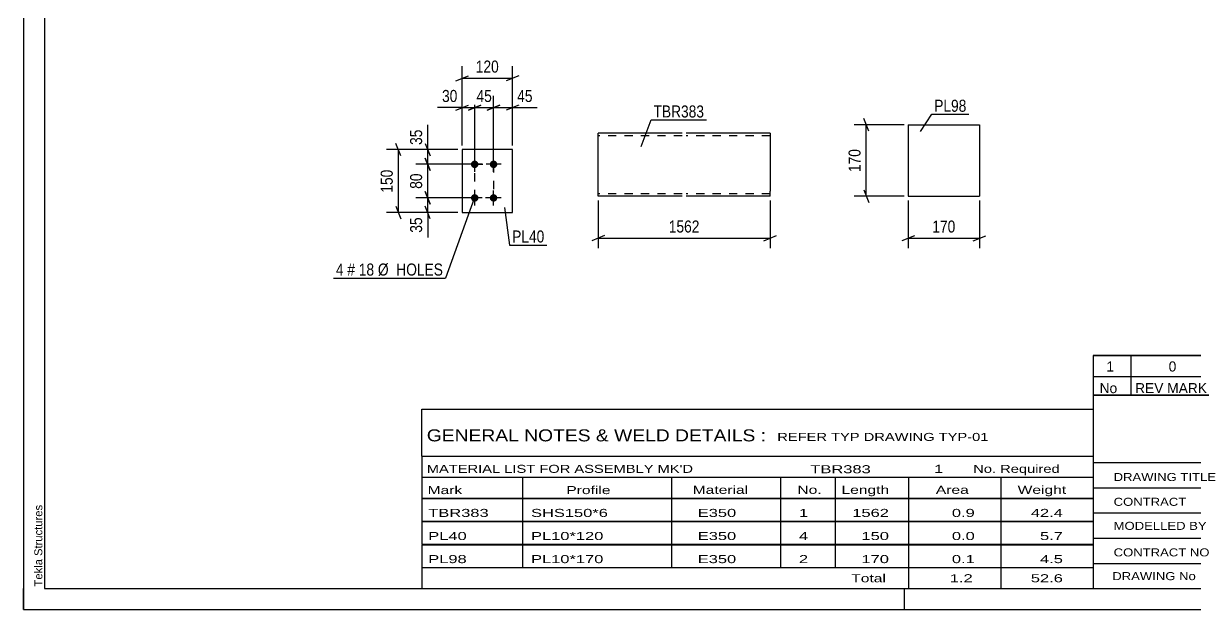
# Model space of a CAD drawing. Header units: millimetres. Extents: x 0 to 420, y 0 to 297.
# Drawn here: x 0 to 279.4, y 0 to 139.6 of the extents above; entities that cross this region are included whole.
import ezdxf

# ---------------------------------------------------------------- set-up
doc = ezdxf.new("R2010")
doc.units = ezdxf.units.MM
doc.linetypes.add('DXK_LINE_DOT2', pattern=[3.9198, 1.9599, -1.9599])
doc.styles.add('Arial', font='ARIAL.TTF', dxfattribs={"height": 0.2})
doc.styles.add('Arial Narrow', font='ARIALN.TTF', dxfattribs={"height": 0.2})

# ---------------------------------------------------------------- blocks, each defined once
blk = doc.blocks.new('Unknown-580569958-1163')
at = {"color": 5, "linetype": 'Continuous'}
for p, q in [((0, 297), (0, 0)), ((5, 292), (5, 5)), ((0, 0), (0, 5)), ((5, 5), (415, 5)), ((210, 0), (210, 5)), ((0, 0), (420, 0))]:
    blk.add_line(p, q, dxfattribs=at)
at = {"color": 174, "linetype": 'Continuous', "style": 'Arial'}
blk.add_text('Tekla Structures', height=1.9102, rotation=90, dxfattribs=at).set_placement((4.5, 5.5))
blk = doc.blocks.new('Bolt-580569958-1445 - 1411')
at = {"linetype": 'Continuous'}
for points in [[(107.57, 105.15, -1), (107.57, 106.95, -1)], [(112.07, 105.15, -1), (112.07, 106.95, -1)], [(107.57, 97.15, -1), (107.57, 98.95, -1)], [(112.07, 97.15, -1), (112.07, 98.95, -1)]]:
    blk.add_hatch(color=1, dxfattribs=at).paths.add_polyline_path(points)
at = {"color": 1, "linetype": 'Continuous'}
for p, q in [((107.57, 104.25), (107.57, 107.85)), ((112.07, 104.25), (112.07, 107.85)), ((109.37, 106.05), (105.77, 106.05)), ((113.87, 106.05), (110.27, 106.05)), ((109.37, 98.05), (105.77, 98.05)), ((107.57, 96.25), (107.57, 99.85)), ((113.87, 98.05), (110.27, 98.05)), ((112.07, 96.25), (112.07, 99.85))]:
    blk.add_line(p, q, dxfattribs=at)
blk = doc.blocks.new('Part-580569958-1460 - 1411')
at = {"color": 2, "linetype": 'Continuous'}
for p, q in [((116.57, 109.55), (104.57, 109.55)), ((104.57, 109.55), (104.57, 94.55)), ((116.57, 94.55), (116.57, 109.55)), ((104.57, 94.55), (116.57, 94.55))]:
    blk.add_line(p, q, dxfattribs=at)
blk = doc.blocks.new('Part-580569958-1391 - 1375')
at = {"color": 2, "linetype": 'Continuous'}
for p, q in [((210.91, 115.45), (210.91, 98.45)), ((210.91, 115.45), (227.91, 115.45)), ((227.91, 115.45), (227.91, 98.45)), ((210.91, 98.45), (227.91, 98.45))]:
    blk.add_line(p, q, dxfattribs=at)
blk = doc.blocks.new('Part-580569958-1273 - 1255')
at = {"color": 2, "linetype": 'Continuous'}
for p, q in [((157, 113.46), (137, 113.46)), ((137, 98.55), (137, 113.46)), ((178, 113.46), (158, 113.46)), ((178, 113.46), (178, 99.66)), ((137, 98.46), (137, 98.55)), ((157, 98.46), (137, 98.46)), ((178, 98.46), (158, 98.46)), ((178, 98.46), (178, 99.66))]:
    blk.add_line(p, q, dxfattribs=at)
at = {"color": 7, "linetype": 'DXK_LINE_DOT2'}
for p, q in [((157, 112.86), (137, 112.86)), ((178, 112.86), (158, 112.86)), ((178, 112.86), (178, 112.81)), ((178, 112.81), (178, 112.86)), ((178, 112.72), (178, 112.81)), ((178, 112.81), (178, 112.72)), ((137, 99.06), (137, 99.1)), ((157, 99.06), (137, 99.06)), ((178, 99.06), (158, 99.06)), ((178, 99.1), (178, 99.43)), ((178, 99.06), (178, 99.1))]:
    blk.add_line(p, q, dxfattribs=at)
blk = doc.blocks.new('Rectangle-580569958-1569 - 1411')
at = {"color": 1, "linetype": 'DXK_LINE_DOT2'}
blk.add_lwpolyline([(107.57, 106.05), (112.07, 106.05), (112.07, 98.05), (107.57, 98.05), (107.57, 106.05)], close=True, dxfattribs=at)
blk = doc.blocks.new('StraightDimension-580569958-1485 - 1411')
at = {"color": 7, "linetype": 'Continuous'}
for p, q in [((106.57, 98.05), (93.53, 98.05)), ((95.78, 99.55), (96.98, 96.55)), ((96.38, 94.55), (96.38, 98.05)), ((96.98, 93.05), (95.78, 96.05)), ((103.57, 94.55), (93.53, 94.55))]:
    blk.add_line(p, q, dxfattribs=at)
at = {"color": 0}
blk.add_wipeout([(95.63, 94.02), (91.43, 94.02), (91.43, 89.16), (95.63, 89.16)], dxfattribs=at)
at = {"color": 7, "linetype": 'Continuous'}
blk.add_line((96.38, 94.55), (96.38, 88.64), dxfattribs=at)
blk.add_line((96.38, 94.55), (96.38, 88.64), dxfattribs=at)
at = {"color": 3, "style": 'Arial Narrow'}
blk.add_text('35', height=2.863, rotation=90.0002, dxfattribs=at).set_placement((95.03, 89.76))
blk = doc.blocks.new('StraightDimension-580569958-1462 - 1411')
at = {"color": 7, "linetype": 'Continuous'}
for p, q in [((103.57, 109.55), (93.53, 109.55)), ((95.78, 111.05), (96.98, 108.05)), ((96.38, 106.05), (96.38, 109.55)), ((96.98, 104.55), (95.78, 107.55)), ((106.57, 106.05), (93.53, 106.05))]:
    blk.add_line(p, q, dxfattribs=at)
at = {"color": 0}
blk.add_wipeout([(95.63, 114.93), (91.43, 114.93), (91.43, 110.07), (95.63, 110.07)], dxfattribs=at)
at = {"color": 7, "linetype": 'Continuous'}
blk.add_line((96.38, 109.55), (96.38, 115.45), dxfattribs=at)
blk.add_line((96.38, 109.55), (96.38, 115.45), dxfattribs=at)
at = {"color": 3, "style": 'Arial Narrow'}
blk.add_text('35', height=2.863, rotation=90.0002, dxfattribs=at).set_placement((95.03, 110.67))
blk = doc.blocks.new('StraightDimension-580569958-1475 - 1411')
at = {"color": 7, "linetype": 'Continuous'}
for p, q in [((95.78, 107.55), (96.98, 104.55)), ((106.57, 106.05), (93.53, 106.05)), ((96.38, 98.05), (96.38, 106.05)), ((106.57, 98.05), (93.53, 98.05)), ((96.98, 96.55), (95.78, 99.55))]:
    blk.add_line(p, q, dxfattribs=at)
at = {"color": 0}
blk.add_wipeout([(95.63, 104.47), (91.43, 104.47), (91.43, 99.62), (95.63, 99.62)], dxfattribs=at)
at = {"color": 3, "style": 'Arial Narrow'}
blk.add_text('80', height=2.863, rotation=90.0002, dxfattribs=at).set_placement((95.03, 100.22))
blk = doc.blocks.new('StraightDimension-580569958-1499 - 1411')
at = {"color": 7, "linetype": 'Continuous'}
for p, q in [((103.57, 109.55), (86.53, 109.55)), ((89.98, 108.05), (88.78, 111.05)), ((89.38, 94.55), (89.38, 109.55)), ((88.78, 96.05), (89.98, 93.05)), ((103.57, 94.55), (86.53, 94.55))]:
    blk.add_line(p, q, dxfattribs=at)
at = {"color": 0}
blk.add_wipeout([(88.63, 105.39), (84.43, 105.39), (84.43, 98.7), (88.63, 98.7)], dxfattribs=at)
at = {"color": 3, "style": 'Arial Narrow'}
blk.add_text('150', height=2.863, rotation=90.0002, dxfattribs=at).set_placement((88.03, 99.3))
blk = doc.blocks.new('StraightDimension-580569958-1516 - 1411')
at = {"color": 7, "linetype": 'Continuous'}
for p, q in [((104.57, 110.55), (104.57, 122.4)), ((107.57, 107.05), (107.57, 122.4)), ((103.07, 118.95), (106.07, 120.15)), ((104.57, 119.55), (107.57, 119.55)), ((109.07, 120.15), (106.07, 118.95))]:
    blk.add_line(p, q, dxfattribs=at)
at = {"color": 0}
blk.add_wipeout([(104.05, 120.3), (104.05, 124.5), (99.19, 124.5), (99.19, 120.3)], dxfattribs=at)
at = {"color": 7, "linetype": 'Continuous'}
blk.add_line((104.57, 119.55), (98.67, 119.55), dxfattribs=at)
blk.add_line((104.57, 119.55), (98.67, 119.55), dxfattribs=at)
at = {"color": 3, "style": 'Arial Narrow'}
blk.add_text('30', height=2.863, dxfattribs=at).set_placement((99.79, 120.9))
blk = doc.blocks.new('StraightDimension-580569958-1529 - 1411')
at = {"color": 7, "linetype": 'Continuous'}
for p, q in [((107.57, 107.05), (107.57, 122.4)), ((112.07, 107.05), (112.07, 122.4)), ((106.07, 118.95), (109.07, 120.15)), ((107.57, 119.55), (112.07, 119.55)), ((113.57, 120.15), (110.57, 118.95))]:
    blk.add_line(p, q, dxfattribs=at)
at = {"color": 0}
blk.add_wipeout([(112.25, 120.3), (112.25, 124.5), (107.4, 124.5), (107.4, 120.3)], dxfattribs=at)
at = {"color": 3, "style": 'Arial Narrow'}
blk.add_text('45', height=2.863, dxfattribs=at).set_placement((108, 120.9))
blk = doc.blocks.new('StraightDimension-580569958-1539 - 1411')
at = {"color": 7, "linetype": 'Continuous'}
for p, q in [((112.07, 107.05), (112.07, 122.4)), ((116.57, 110.55), (116.57, 122.4)), ((110.57, 118.95), (113.57, 120.15)), ((112.07, 119.55), (116.57, 119.55)), ((118.07, 120.15), (115.07, 118.95))]:
    blk.add_line(p, q, dxfattribs=at)
at = {"color": 0}
blk.add_wipeout([(121.96, 120.3), (121.96, 124.5), (117.1, 124.5), (117.1, 120.3)], dxfattribs=at)
at = {"color": 7, "linetype": 'Continuous'}
blk.add_line((116.57, 119.55), (122.48, 119.55), dxfattribs=at)
blk.add_line((116.57, 119.55), (122.48, 119.55), dxfattribs=at)
at = {"color": 3, "style": 'Arial Narrow'}
blk.add_text('45', height=2.863, dxfattribs=at).set_placement((117.7, 120.9))
blk = doc.blocks.new('StraightDimension-580569958-1553 - 1411')
at = {"color": 7, "linetype": 'Continuous'}
for p, q in [((104.57, 110.55), (104.57, 129.4)), ((116.57, 110.55), (116.57, 129.4)), ((103.07, 125.95), (106.07, 127.15)), ((104.57, 126.55), (116.57, 126.55)), ((118.07, 127.15), (115.07, 125.95))]:
    blk.add_line(p, q, dxfattribs=at)
at = {"color": 0}
blk.add_wipeout([(113.92, 127.3), (113.92, 131.5), (107.23, 131.5), (107.23, 127.3)], dxfattribs=at)
at = {"color": 3, "style": 'Arial Narrow'}
blk.add_text('120', height=2.863, dxfattribs=at).set_placement((107.83, 127.9))
blk = doc.blocks.new('StraightDimension-580569958-1393 - 1375')
at = {"color": 7, "linetype": 'Continuous'}
for p, q in [((210.91, 97.45), (210.91, 86.05)), ((227.91, 97.45), (227.91, 86.05)), ((212.41, 89.05), (209.41, 87.85)), ((210.91, 88.45), (227.91, 88.45)), ((226.41, 87.85), (229.41, 89.05))]:
    blk.add_line(p, q, dxfattribs=at)
at = {"color": 0}
blk.add_wipeout([(222.75, 89.2), (222.75, 93.4), (216.06, 93.4), (216.06, 89.2)], dxfattribs=at)
at = {"color": 3, "style": 'Arial Narrow'}
blk.add_text('170', height=2.863, dxfattribs=at).set_placement((216.66, 89.8))
blk = doc.blocks.new('StraightDimension-580569958-1398 - 1375')
at = {"color": 7, "linetype": 'Continuous'}
for p, q in [((209.91, 115.45), (198.06, 115.45)), ((201.51, 113.95), (200.31, 116.95)), ((200.91, 98.45), (200.91, 115.45)), ((209.91, 98.45), (198.06, 98.45)), ((200.31, 99.95), (201.51, 96.95))]:
    blk.add_line(p, q, dxfattribs=at)
at = {"color": 0}
blk.add_wipeout([(200.16, 110.29), (195.96, 110.29), (195.96, 103.6), (200.16, 103.6)], dxfattribs=at)
at = {"color": 3, "style": 'Arial Narrow'}
blk.add_text('170', height=2.863, rotation=90.0002, dxfattribs=at).set_placement((199.56, 104.2))
blk = doc.blocks.new('StraightDimension-580569958-1354 - 1255')
at = {"color": 7, "linetype": 'Continuous'}
for p, q in [((137, 97.46), (137, 86.06)), ((178, 97.46), (178, 86.06)), ((138.5, 89.06), (135.5, 87.86)), ((137, 88.46), (178, 88.46)), ((176.5, 87.86), (179.5, 89.06))]:
    blk.add_line(p, q, dxfattribs=at)
at = {"color": 0}
blk.add_wipeout([(161.75, 89.21), (161.75, 93.41), (153.24, 93.41), (153.24, 89.21)], dxfattribs=at)
at = {"color": 3, "style": 'Arial Narrow'}
blk.add_text('1562', height=2.863, dxfattribs=at).set_placement((153.84, 89.81))
blk = doc.blocks.new('Unknown-580569958-4330')
at = {"color": 7, "linetype": 'Continuous'}
for p, q in [((255, 51.05), (255, 5)), ((255, 51.05), (415, 51.05)), ((415, 51), (415, 5)), ((255, 35), (415, 35)), ((295.14, 35), (295.14, 5)), ((255, 29), (415, 29)), ((397, 5.05), (397, 29.05)), ((255, 23), (415, 23)), ((339.14, 23), (339.14, 5)), ((255, 17), (415, 17)), ((255, 11), (397, 11)), ((255, 5), (415, 5))]:
    blk.add_line(p, q, dxfattribs=at)
at = {"color": 7, "style": 'Arial Narrow'}
for s, height, width, p in [('DRAWING TITLE', 1.9089, 1.425378, (259.88, 30.61)), ('TC-BRACE', 1.909, 1.425378, (296.81, 30.59)), ('CONTRACT', 1.909, 1.425378, (259.88, 24.71)), ('TERMINAL BUILDING', 1.9089, 1.425378, (297.06, 25.07)), ('MODELLED BY', 1.9089, 1.425378, (259.88, 18.98)), ('GSK', 1.909, 1.425378, (296.88, 19.04)), ('ISSUED', 1.909, 1.425378, (339.94, 18.64)), ('17.03.2026', 1.909, 1.425378, (356.69, 18.52)), ('CONTRACT NO', 1.9089, 1.425378, (259.88, 12.66)), ('AN-C-1376', 1.909, 1.425378, (297.23, 12.78)), ('SCALE', 1.909, 1.425378, (339.94, 12.65)), ('A1', 6.204, 1.25, (401.24, 7.2)), ('DRAWING No', 1.909, 1.425378, (259.56, 7)), ('[TBR.383]', 1.909, 1.425378, (297.46, 6.99)), ('1', 3.34, 1.5, (376.91, 5.68)), ('REVISION No.', 1.9089, 1.425378, (339.94, 5.77))]:
    blk.add_text(s, height=height, dxfattribs=dict(at, width=width)).set_placement(p)
at = {"color": 7, "linetype": 'Continuous', "style": 'Arial Narrow'}
for s, height, width, p in [('PH #', 2.1, 1.42538, (402.4, 24.55)), ('101', 2.1, 1.42538, (403.41, 18.55)), ('NTS', 1.909, 1.425378, (357, 13.05))]:
    blk.add_text(s, height=height, dxfattribs=dict(at, width=width)).set_placement(p)
blk = doc.blocks.new('Unknown-580569958-4331')
at = {"color": 7, "linetype": 'Continuous'}
for p, q in [((255, 60.55), (415, 60.55)), ((415, 60.55), (255, 60.55)), ((255, 60.55), (255, 55.55)), ((264, 60.55), (264, 55.55)), ((288, 60.55), (288, 55.55)), ((385, 60.55), (385, 55.55)), ((415, 60.55), (415, 55.55)), ((255, 55.55), (415, 55.55)), ((255, 55.55), (255, 51.05)), ((255, 55.55), (415, 55.55)), ((264, 55.55), (264, 51.05)), ((288, 55.55), (288, 51.05)), ((385, 55.55), (385, 51.05)), ((415, 55.55), (415, 51.05)), ((415, 51.05), (255, 51.05))]:
    blk.add_line(p, q, dxfattribs=at)
at = {"color": 7, "linetype": 'Continuous', "style": 'Arial Narrow'}
for s, height, width, p in [('1', 2.39, 1.196471, (258.16, 56.7)), ('0', 2.39, 1.196471, (273, 56.7)), ('ISSUED FOR CONSTRUCTION', 2.3861, 1.196471, (290, 56.7)), ('17.03.2026', 2.386, 1.196471, (391, 56.7)), ('No', 2.386, 1.2, (256.54, 51.55)), ('REV MARK', 2.386, 1.2, (265, 51.55)), ('REVISION DESCRIPTION', 2.3861, 1.2, (290, 51.55)), ('REV. DATE', 2.386, 1.2, (390.28, 51.55))]:
    blk.add_text(s, height=height, dxfattribs=dict(at, width=width)).set_placement(p)
blk = doc.blocks.new('Unknown-580569958-4332')
at = {"color": 7, "linetype": 'Continuous'}
for p, q in [((95, 47.75), (255, 47.75)), ((95, 36.5), (95, 47.75)), ((255, 47.75), (255, 36.5)), ((95, 36.5), (255, 36.5)), ((95, 36.5), (95, 31.5)), ((255, 36.5), (255, 31.5)), ((95, 31.5), (255, 31.5)), ((95, 31.5), (95, 26.5)), ((119, 31.5), (119, 26.5)), ((154.5, 31.5), (154.5, 26.5)), ((180.5, 31.5), (180.5, 26.5)), ((193.5, 31.5), (193.5, 26.5)), ((211, 31.5), (211, 26.5)), ((233, 31.5), (233, 26.5)), ((255, 31.5), (255, 26.5)), ((95, 26.5), (255, 26.5)), ((95, 26.45), (95, 21.05)), ((95, 26.45), (255, 26.45)), ((119, 26.5), (119, 21)), ((154.5, 26.5), (154.5, 21)), ((180.5, 26.5), (180.5, 21)), ((193.5, 26.5), (193.5, 21)), ((211, 26.5), (211, 21)), ((233, 26.5), (233, 21)), ((255, 26.45), (255, 21.05)), ((95, 21.05), (255, 21.05)), ((95, 20.95), (95, 15.55)), ((95, 20.95), (255, 20.95)), ((119, 21), (119, 15.5)), ((154.5, 21), (154.5, 15.5)), ((180.5, 21), (180.5, 15.5)), ((193.5, 21), (193.5, 15.5)), ((211, 21), (211, 15.5)), ((233, 21), (233, 15.5)), ((255, 20.95), (255, 15.55)), ((95, 15.55), (255, 15.55)), ((95, 15.45), (95, 10.05)), ((95, 15.45), (255, 15.45)), ((119, 15.5), (119, 10)), ((154.5, 15.5), (154.5, 10)), ((180.5, 15.5), (180.5, 10)), ((193.5, 15.5), (193.5, 10)), ((211, 15.5), (211, 10)), ((233, 15.5), (233, 10)), ((255, 15.45), (255, 10.05)), ((95, 10.05), (255, 10.05)), ((95, 10), (255, 10)), ((95, 10), (95, 5)), ((211, 10), (211, 5)), ((233, 10), (233, 5)), ((255, 10), (255, 5)), ((95, 5), (255, 5))]:
    blk.add_line(p, q, dxfattribs=at)
at = {"color": 7, "style": 'Arial Narrow'}
for s, height, width, p in [('GENERAL NOTES & WELD DETAILS :', 2.8633, 1.4, (96.15, 40.06)), ('REFER TYP DRAWING TYP-01', 1.9089, 1.6, (179.7, 40.16)), ("MATERIAL LIST FOR ASSEMBLY MK'D", 1.9089, 1.6, (96.15, 32.56)), ('TBR383', 1.909, 1.794707, (187.59, 32.47)), ('1', 1.91, 1.794707, (217.08, 32.56)), ('No. Required', 1.9089, 1.6, (226.41, 32.56)), ('Mark', 1.909, 1.7, (96.34, 27.5)), ('Profile', 1.909, 1.7, (129.41, 27.5)), ('Material', 1.909, 1.7, (159.54, 27.56)), ('No.', 1.909, 1.7, (184.5, 27.56)), ('Length', 1.909, 1.7, (195, 27.56)), ('Area', 1.909, 1.7, (217.5, 27.56)), ('Weight', 1.909, 1.7, (237, 27.56))]:
    blk.add_text(s, height=height, dxfattribs=dict(at, width=width)).set_placement(p)
at = {"color": 7, "linetype": 'Continuous', "style": 'Arial Narrow'}
for s, height, width, p in [('TBR383', 1.909, 1.794707, (96.5, 22.06)), ('SHS150*6', 1.909, 1.794707, (121, 22.06)), ('E350', 1.909, 1.794707, (160.74, 22.06)), ('1', 1.91, 1.794707, (184.86, 22.06)), ('1562', 1.909, 1.794707, (197.58, 22.06)), ('0.9', 1.909, 1.794707, (221.32, 22.06)), ('42.4', 1.909, 1.794707, (240.14, 22.06)), ('PL40', 1.909, 1.794707, (96.5, 16.56)), ('PL10*120', 1.909, 1.794707, (121, 16.56)), ('E350', 1.909, 1.794707, (160.74, 16.56)), ('4', 1.91, 1.794707, (184.86, 16.56)), ('150', 1.909, 1.794707, (199.77, 16.56)), ('0.0', 1.909, 1.794707, (221.32, 16.56)), ('5.7', 1.909, 1.794707, (242.33, 16.56)), ('PL98', 1.909, 1.794707, (96.5, 11.06)), ('PL10*170', 1.909, 1.794707, (121, 11.06)), ('E350', 1.909, 1.794707, (160.74, 11.06)), ('2', 1.91, 1.794707, (184.86, 11.06)), ('170', 1.909, 1.794707, (199.77, 11.06)), ('0.1', 1.909, 1.794707, (221.32, 11.06)), ('4.5', 1.909, 1.794707, (242.33, 11.06)), ('Total', 1.909, 1.7, (197.33, 6.5)), ('1.2', 1.909, 1.794707, (220.83, 6.5)), ('52.6', 1.909, 1.794707, (240.14, 6.5))]:
    blk.add_text(s, height=height, dxfattribs=dict(at, width=width)).set_placement(p)
blk = doc.blocks.new('Mark-580569958-1441 - 1411')
at = {"color": 0}
blk.add_wipeout([(76.31, 79.56), (76.31, 82.56), (74.49, 82.56), (74.49, 79.56)], dxfattribs=at)
blk.add_wipeout([(76.31, 79.56), (76.31, 82.56), (74.49, 82.56), (74.49, 79.56)], dxfattribs=at)
blk.add_wipeout([(79.04, 79.56), (79.04, 82.56), (77.21, 82.56), (77.21, 79.56)], dxfattribs=at)
blk.add_wipeout([(79.04, 79.56), (79.04, 82.56), (77.21, 82.56), (77.21, 79.56)], dxfattribs=at)
at = {"color": 3, "style": 'Arial Narrow'}
blk.add_text('4', height=2.86, dxfattribs=at).set_placement((74.49, 79.56))
at = {"color": 0}
blk.add_wipeout([(83.6, 79.56), (83.6, 82.56), (79.94, 82.56), (79.94, 79.56)], dxfattribs=at)
blk.add_wipeout([(83.6, 79.56), (83.6, 82.56), (79.94, 82.56), (79.94, 79.56)], dxfattribs=at)
at = {"color": 3, "style": 'Arial Narrow'}
blk.add_text('#', height=2.86, dxfattribs=at).set_placement((77.21, 79.56))
at = {"color": 0}
blk.add_wipeout([(100.03, 79.56), (100.03, 82.56), (84.5, 82.56), (84.5, 79.56)], dxfattribs=at)
blk.add_wipeout([(100.03, 79.56), (100.03, 82.56), (84.5, 82.56), (84.5, 79.56)], dxfattribs=at)
at = {"color": 7, "linetype": 'Continuous'}
for p in [(107.41, 97.92), (73.89, 78.96)]:
    blk.add_line(p, (100.63, 78.96), dxfattribs=at)
at = {"color": 3, "style": 'Arial Narrow'}
for s, p in [('18', (79.94, 79.56)), ('Ø  HOLES', (84.5, 79.56))]:
    blk.add_text(s, height=2.863, dxfattribs=at).set_placement(p)
blk = doc.blocks.new('Mark-580569958-1456 - 1411')
at = {"color": 0}
blk.add_wipeout([(124.18, 87.43), (124.18, 90.43), (116.5, 90.43), (116.5, 87.43)], dxfattribs=at)
blk.add_wipeout([(124.18, 87.43), (124.18, 90.43), (116.5, 90.43), (116.5, 87.43)], dxfattribs=at)
at = {"color": 30, "linetype": 'Continuous'}
for p, q in [((114.71, 95.79), (115.9, 86.83)), ((115.9, 86.83), (124.78, 86.83))]:
    blk.add_line(p, q, dxfattribs=at)
at = {"color": 3, "style": 'Arial Narrow'}
blk.add_text('PL40', height=2.863, dxfattribs=at).set_placement((116.5, 87.43))
blk = doc.blocks.new('Mark-580569958-1387 - 1375')
at = {"color": 0}
blk.add_wipeout([(224.78, 118.57), (224.78, 121.57), (217.11, 121.57), (217.11, 118.57)], dxfattribs=at)
blk.add_wipeout([(224.78, 118.57), (224.78, 121.57), (217.11, 121.57), (217.11, 118.57)], dxfattribs=at)
at = {"color": 30, "linetype": 'Continuous'}
for p, q in [((213.87, 113.88), (216.51, 117.97)), ((216.51, 117.97), (225.38, 117.97))]:
    blk.add_line(p, q, dxfattribs=at)
at = {"color": 3, "style": 'Arial Narrow'}
blk.add_text('PL98', height=2.863, dxfattribs=at).set_placement((217.11, 118.57))
blk = doc.blocks.new('Mark-580569958-1268 - 1255')
at = {"color": 0}
blk.add_wipeout([(162.25, 117.21), (162.25, 120.21), (150.2, 120.21), (150.2, 117.21)], dxfattribs=at)
blk.add_wipeout([(162.25, 117.21), (162.25, 120.21), (150.2, 120.21), (150.2, 117.21)], dxfattribs=at)
at = {"color": 30, "linetype": 'Continuous'}
for p, q in [((147.24, 110.3), (149.6, 116.61)), ((149.6, 116.61), (162.85, 116.61))]:
    blk.add_line(p, q, dxfattribs=at)
at = {"color": 3, "style": 'Arial Narrow'}
blk.add_text('TBR383', height=2.863, dxfattribs=at).set_placement((150.2, 117.21))

msp = doc.modelspace()

# ---------------------------------------------------------------- block references
for name in ['Unknown-580569958-1163', 'Part-580569958-1391 - 1375', 'Part-580569958-1273 - 1255', 'Part-580569958-1460 - 1411', 'Bolt-580569958-1445 - 1411', 'Rectangle-580569958-1569 - 1411', 'Unknown-580569958-4331', 'Unknown-580569958-4330', 'Unknown-580569958-4332']:
    msp.add_blockref(name, (0, 0))

# ---------------------------------------------------------------- next in the draw order: block references
for name in ['Mark-580569958-1268 - 1255', 'Mark-580569958-1387 - 1375', 'StraightDimension-580569958-1462 - 1411', 'StraightDimension-580569958-1485 - 1411', 'Mark-580569958-1456 - 1411', 'StraightDimension-580569958-1354 - 1255', 'StraightDimension-580569958-1393 - 1375']:
    msp.add_blockref(name, (0, 0))

# ---------------------------------------------------------------- next in the draw order: block references
for name in ['StraightDimension-580569958-1398 - 1375', 'StraightDimension-580569958-1475 - 1411']:
    msp.add_blockref(name, (0, 0))

# ---------------------------------------------------------------- next in the draw order: block references
msp.add_blockref('StraightDimension-580569958-1499 - 1411', (0, 0))

# ---------------------------------------------------------------- next in the draw order: block references
for name in ['StraightDimension-580569958-1516 - 1411', 'Mark-580569958-1441 - 1411']:
    msp.add_blockref(name, (0, 0))

# ---------------------------------------------------------------- next in the draw order: block references
msp.add_blockref('StraightDimension-580569958-1529 - 1411', (0, 0))

# ---------------------------------------------------------------- next in the draw order: block references
msp.add_blockref('StraightDimension-580569958-1539 - 1411', (0, 0))

# ---------------------------------------------------------------- next in the draw order: block references
msp.add_blockref('StraightDimension-580569958-1553 - 1411', (0, 0))

doc.saveas('drawing.dxf')
